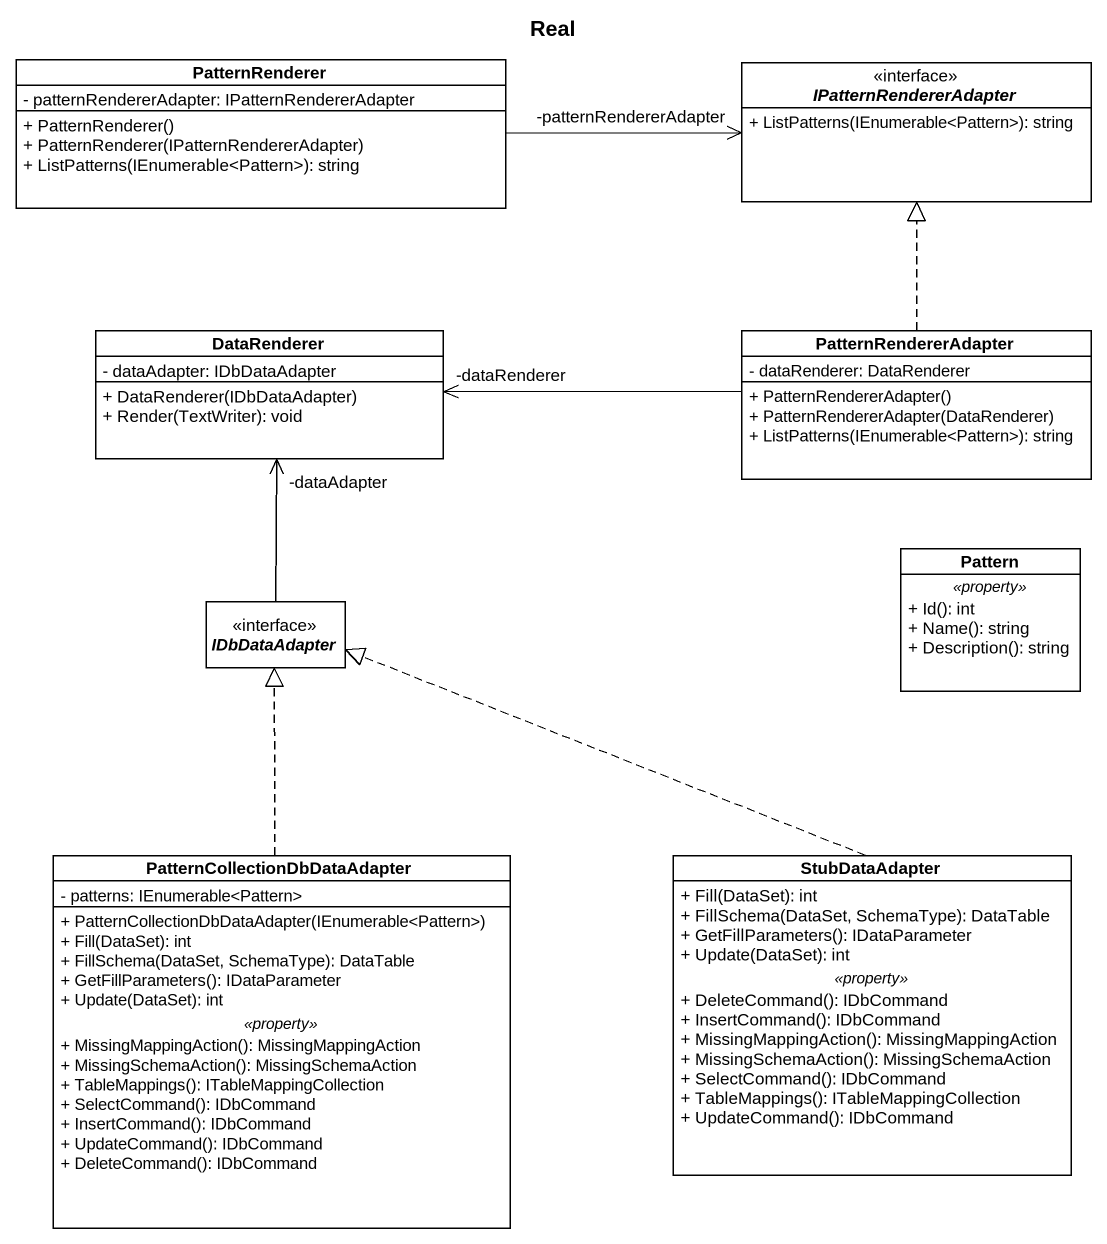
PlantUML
@startuml
title Real
hide circle
hide empty members
skinparam classAttributeIconSize 0
class PatternRenderer {
  - patternRendererAdapter: IPatternRendererAdapter
  + PatternRenderer()
  + PatternRenderer(IPatternRendererAdapter)
  + ListPatterns(IEnumerable<Pattern>): string
}
interface IPatternRendererAdapter {
  + ListPatterns(IEnumerable<Pattern>): string
}
class DataRenderer {
  - dataAdapter: IDbDataAdapter
  + DataRenderer(IDbDataAdapter)
  + Render(TextWriter): void
}
class PatternRendererAdapter {
  - dataRenderer: DataRenderer
  + PatternRendererAdapter()
  + PatternRendererAdapter(DataRenderer)
  + ListPatterns(IEnumerable<Pattern>): string
}
class Pattern {
  .. <<property>> ..
  + Id(): int
  + Name(): string
  + Description(): string
}
interface IDbDataAdapter
class "PatternCollectionDbDataAdapter" as PatternCollectionDbDataAdapt {
  - patterns: IEnumerable<Pattern>
  --
  + PatternCollectionDbDataAdapter(IEnumerable<Pattern>)
  + Fill(DataSet): int
  + FillSchema(DataSet, SchemaType): DataTable
  + GetFillParameters(): IDataParameter
  + Update(DataSet): int
  .. <<property>> ..
  + MissingMappingAction(): MissingMappingAction
  + MissingSchemaAction(): MissingSchemaAction
  + TableMappings(): ITableMappingCollection
  + SelectCommand(): IDbCommand
  + InsertCommand(): IDbCommand
  + UpdateCommand(): IDbCommand
  + DeleteCommand(): IDbCommand
}
class StubDataAdapter {
  + Fill(DataSet): int
  + FillSchema(DataSet, SchemaType): DataTable
  + GetFillParameters(): IDataParameter
  + Update(DataSet): int
  .. <<property>> ..
  + DeleteCommand(): IDbCommand
  + InsertCommand(): IDbCommand
  + MissingMappingAction(): MissingMappingAction
  + MissingSchemaAction(): MissingSchemaAction
  + SelectCommand(): IDbCommand
  + TableMappings(): ITableMappingCollection
  + UpdateCommand(): IDbCommand
}
PatternRenderer -right-> "-patternRendererAdapter" IPatternRendererAdapter
PatternRendererAdapter .up.|> IPatternRendererAdapter
PatternRendererAdapter -left-> "-dataRenderer" DataRenderer
IDbDataAdapter -up-> "-dataAdapter" DataRenderer
PatternCollectionDbDataAdapt .up.|> IDbDataAdapter
StubDataAdapter .up.|> IDbDataAdapter
@enduml
